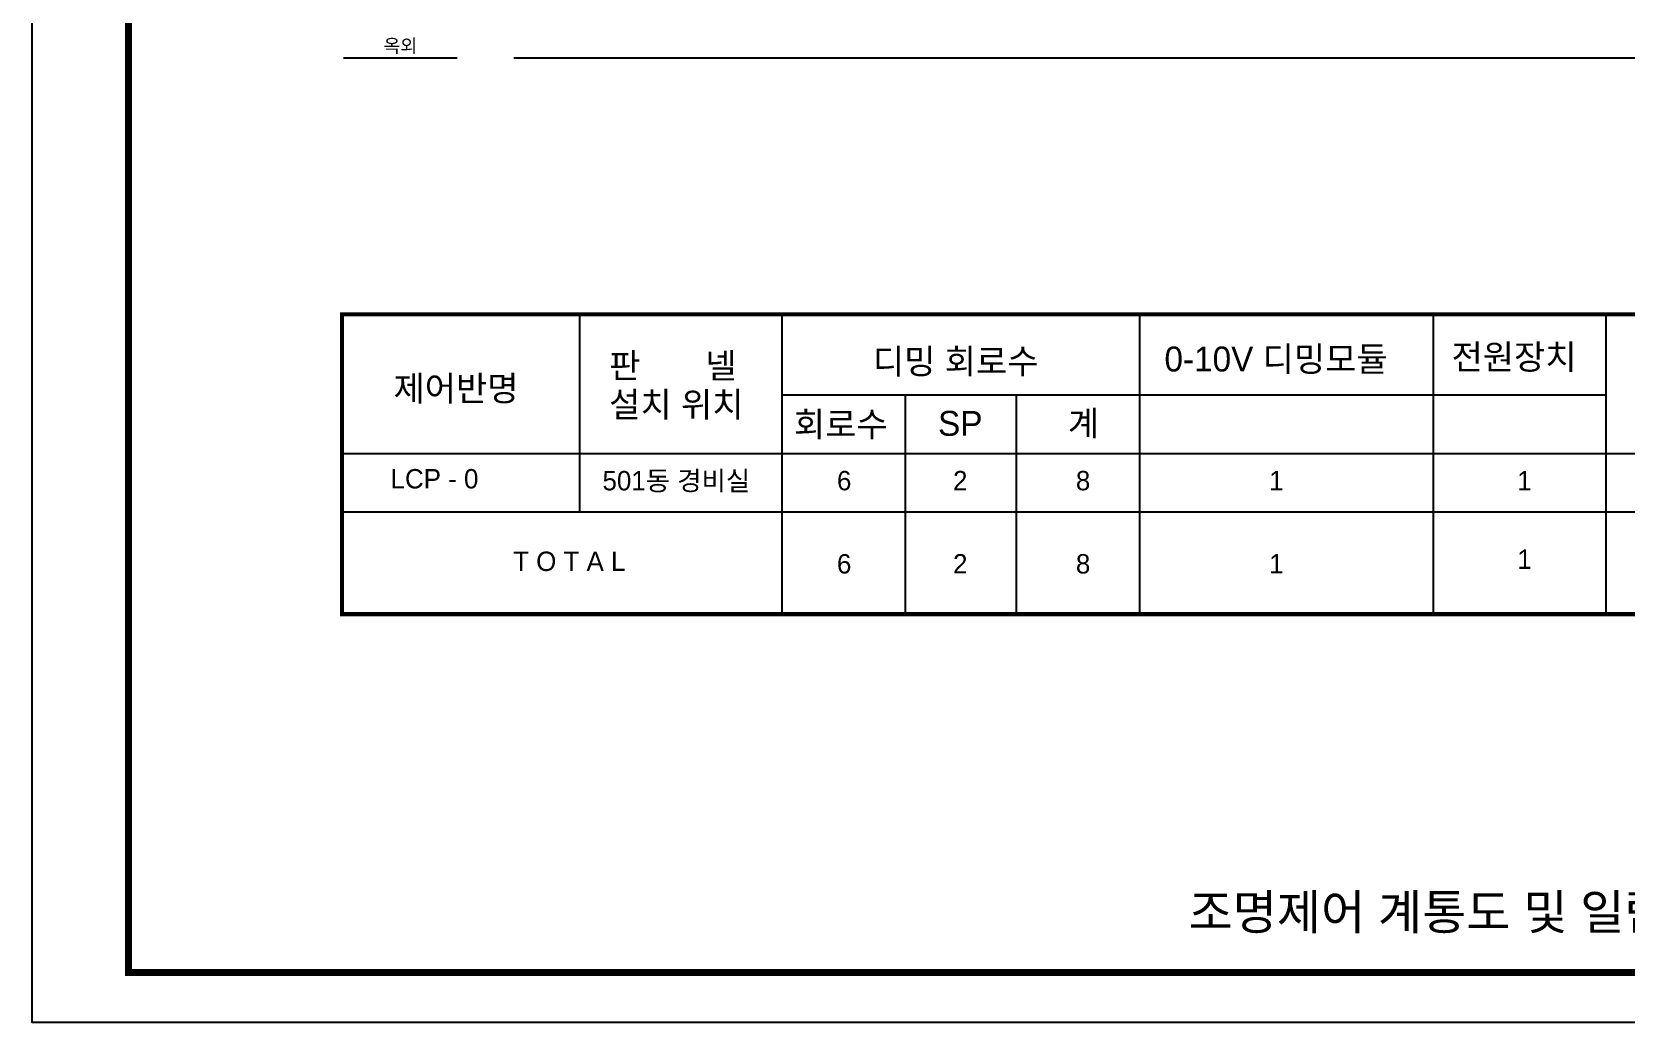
# Model space of a CAD drawing. Header units: millimetres. Extents: x 1282755 to 1285234, y -1758265 to -1757672.
# Drawn here: x 1283581.6 to 1284034.7, y -1758265.4 to -1757983.9 of the extents above; entities that cross this region are included whole.
import ezdxf
from ezdxf.enums import TextEntityAlignment as Align

# ---------------------------------------------------------------- set-up
doc = ezdxf.new("R2010")
doc.units = ezdxf.units.MM
for name, color, linetype in [('A-SHEET-TEXT', 7, 'Continuous'), ('MR', 7, 'Continuous'), ('SHEET$0$BDR', 4, 'Continuous'), ('SHEET$0$sheet', 3, 'Continuous'), ('SYMB', 7, 'Continuous')]:
    doc.layers.add(name, color=color, linetype=linetype)
doc.styles.add('새굴림', font='NGULIM.TTF')
doc.styles.add('세종기술단', font='H2HDRM_0.TTF')

# ---------------------------------------------------------------- blocks, each defined once
blk = doc.blocks.new('SHEET$0$zw$653F')
at = {"layer": 'Defpoints', "color": 0}
blk.add_lwpolyline([(826.33, 0), (0, 0), (0, -593.1), (826.33, -593.1)], close=True, dxfattribs=at)
at = {"layer": 'SHEET$0$sheet', "const_width": 2}
blk.add_lwpolyline([(27.5, -27.5), (813.83, -27.5), (813.83, -579), (27.5, -579)], close=True, dxfattribs=at)
blk = doc.blocks.new('SHEET$0$미소건축시트')
blk.add_blockref('SHEET$0$zw$653F', (0, 593.1))
blk = doc.blocks.new('SHEET')
at = {"layer": 'SHEET$0$BDR', "xscale": 100, "yscale": 100, "zscale": 100}
blk.add_blockref('SHEET$0$미소건축시트', (1200122, -1758265), dxfattribs=at)

msp = doc.modelspace()

# ---------------------------------------------------------------- linework, layer by layer
for p, q in [((1283829.84, -1758087.06), (1283829.84, -1758149.41)), ((1283861.33, -1758087.06), (1283861.33, -1758149.41))]:
    msp.add_line(p, q)
at = {"layer": 'MR'}
for p, q in [((1283737.27, -1758064.16), (1283737.27, -1758120.33)), ((1283794.8, -1758064.14), (1283794.8, -1758149.41)), ((1283794.8, -1758064.14), (1283794.8, -1758149.41)), ((1283896.39, -1758064.14), (1283896.38, -1758149.41)), ((1283979.87, -1758064.15), (1283979.87, -1758149.42)), ((1283979.87, -1758064.15), (1283979.87, -1758149.42)), ((1284028.96, -1758064.21), (1284028.95, -1758149.47)), ((1284028.96, -1758064.15), (1284028.96, -1758149.42)), ((1284028.96, -1758064.15), (1284028.96, -1758149.42)), ((1283794.8, -1758087.06), (1284028.96, -1758087.06)), ((1284028.96, -1758087.07), (1284028.96, -1758149.42)), ((1283669.77, -1758103.69), (1284253.8, -1758103.68)), ((1283669.77, -1758103.69), (1284253.8, -1758103.68)), ((1283669.77, -1758103.69), (1284253.8, -1758103.68)), ((1283669.77, -1758103.69), (1284253.8, -1758103.68)), ((1283669.77, -1758120.33), (1284253.8, -1758120.32)), ((1283669.77, -1758120.33), (1284253.8, -1758120.32)), ((1283669.77, -1758120.33), (1284253.8, -1758120.32)), ((1283669.77, -1758120.33), (1284253.8, -1758120.32)), ((1283669.77, -1758120.33), (1284253.8, -1758120.32)), ((1283669.77, -1758120.33), (1284253.8, -1758120.32)), ((1283669.77, -1758120.33), (1284253.8, -1758120.32)), ((1283669.77, -1758120.33), (1284253.8, -1758120.32)), ((1283669.77, -1758120.33), (1284253.8, -1758120.32)), ((1283669.77, -1758120.33), (1284253.8, -1758120.32))]:
    msp.add_line(p, q, dxfattribs=at)
at = {"layer": 'MR', "const_width": 1.19}
msp.add_lwpolyline([(1283669.77, -1758064.16), (1284253.8, -1758064.15), (1284253.8, -1758149.4), (1283669.77, -1758149.41)], close=True, dxfattribs=at)
at = {"layer": 'SYMB', "color": 7, "linetype": 'Continuous'}
for p, q in [((1283670.22, -1757991.26), (1283702.49, -1757991.26)), ((1283718.62, -1757991.26), (1284111.13, -1757991.26))]:
    msp.add_line(p, q, dxfattribs=at)

# ---------------------------------------------------------------- block references
at = {"xscale": 0.01, "yscale": 0.01, "zscale": 0.01}
msp.add_blockref('SHEET', (1271580.42, -1740682.7), dxfattribs=at)

# ---------------------------------------------------------------- texts
at = {"layer": 'A-SHEET-TEXT', "style": '세종기술단'}
msp.add_text('조명제어 계통도 및 일람표', height=10, dxfattribs=at).set_placement((1283984.84, -1758234.04), align=Align.MIDDLE_CENTER)
at = {"layer": 'MR', "linetype": 'Continuous', "style": '새굴림'}
msp.add_text('옥외', height=3.807, dxfattribs=at).set_placement((1283686.36, -1757987.81), align=Align.MIDDLE_CENTER)
at = {"layer": 'MR', "color": 3, "style": '새굴림'}
for s, height, p in [('전원장치', 7.082, (1283985.09, -1758079.79)), ('판       넬', 7.082, (1283745.7, -1758082.3)), ('디밍 회로수', 7.082, (1283820.65, -1758081.07)), ('0-10V 디밍모듈', 7.082, (1283903.51, -1758080.4)), ('제어반명', 7.082, (1283684.4, -1758088.76)), ('설치 위치', 7.082, (1283745.7, -1758093.32)), ('회로수', 7.082, (1283798.2, -1758098.96)), (' SP', 7.082, (1283836.54, -1758098.69)), ('계', 7.08, (1283876.06, -1758098.69)), ('LCP - 0', 5.508, (1283683.58, -1758113.65)), ('501동 경비실', 5.508, (1283743.81, -1758114.2)), ('T O T A L', 5.508, (1283718.41, -1758137.11))]:
    msp.add_text(s, height=height, dxfattribs=at).set_placement(p)
for s, p in [('6', (1283812.49, -1758111.42)), ('2', (1283845.48, -1758111.42)), ('8', (1283880.39, -1758111.42)), ('1', (1283935.28, -1758111.42)), ('1', (1284005.83, -1758111.42)), ('6', (1283812.49, -1758135.07)), ('2', (1283845.48, -1758135.07)), ('8', (1283880.39, -1758135.07)), ('1', (1283935.28, -1758135.07))]:
    msp.add_text(s, height=5.51, dxfattribs=at).set_placement(p, align=Align.MIDDLE_CENTER)
msp.add_text('1', height=5.51, dxfattribs=at).set_placement((1284005.84, -1758136.51), align=Align.CENTER)

doc.saveas('drawing.dxf')
